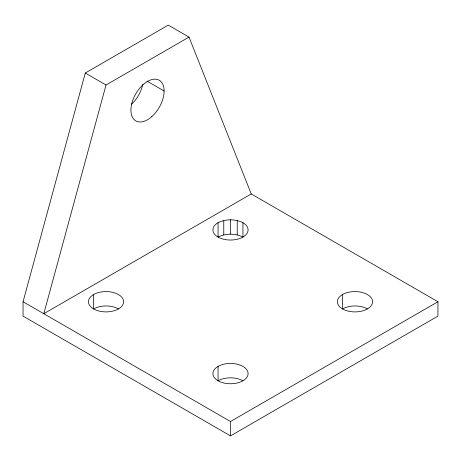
<?xml version="1.0" encoding="UTF-8"?>
<svg xmlns="http://www.w3.org/2000/svg" width="461" height="461" viewBox="0 0 461 461"><rect width="100%" height="100%" fill="white"/><g stroke="black" fill="none" stroke-linecap="round" stroke-linejoin="round"><path stroke-width="0.69" d="M23.05 301.742L85.285 73.022L168.265 25.119L189.01 37.093L251.245 193.948L437.95 301.742L437.95 316.113L230.5 435.881L23.05 316.113L23.05 301.742L230.5 421.51L437.95 301.742M189.01 37.093L106.03 85.003L43.795 313.716L251.245 193.948M218.053 222.692C225.792 218.848 235.208 218.848 242.947 222.692A17.604 10.165 0 0 1 242.947 237.063A17.604 10.165 0 0 1 218.053 237.063L218.053 222.692A17.604 10.165 0 0 0 218.053 237.063C225.792 233.22 235.208 233.22 242.947 237.063L242.947 222.692M147.03 81.13L164.116 90.996M85.285 73.022L106.03 85.003M342.523 294.556L342.523 308.928A17.604 10.165 0 0 1 367.417 308.928M237.236 220.491L237.236 234.862M230.5 219.718L230.5 234.09M230.5 421.51L230.5 435.881M223.764 220.491L223.764 234.862M218.053 366.414L218.053 380.792A17.604 10.165 0 0 1 242.947 380.792M93.583 294.556L93.583 308.928A17.604 10.165 0 0 1 118.477 308.928M142.806 84.305A23.471 13.553 -60 0 1 131.529 104.209M342.523 308.928A17.604 10.165 0 0 0 371.975 304.369A17.604 10.165 0 0 0 350.412 291.922A17.604 10.165 0 0 0 342.523 308.928M218.053 380.786A17.604 10.165 0 0 0 247.505 376.234A17.604 10.165 0 0 0 225.942 363.787A17.604 10.165 0 0 0 218.053 380.786M93.583 308.928A17.604 10.165 0 0 0 123.035 304.369A17.604 10.165 0 0 0 101.472 291.922A17.604 10.165 0 0 0 93.583 308.928M151.813 116.604A23.471 13.553 -60 0 0 159.252 80.249A23.471 13.553 -60 0 0 131.489 104.872A23.471 13.553 -60 0 0 151.813 116.604"/></g></svg>
